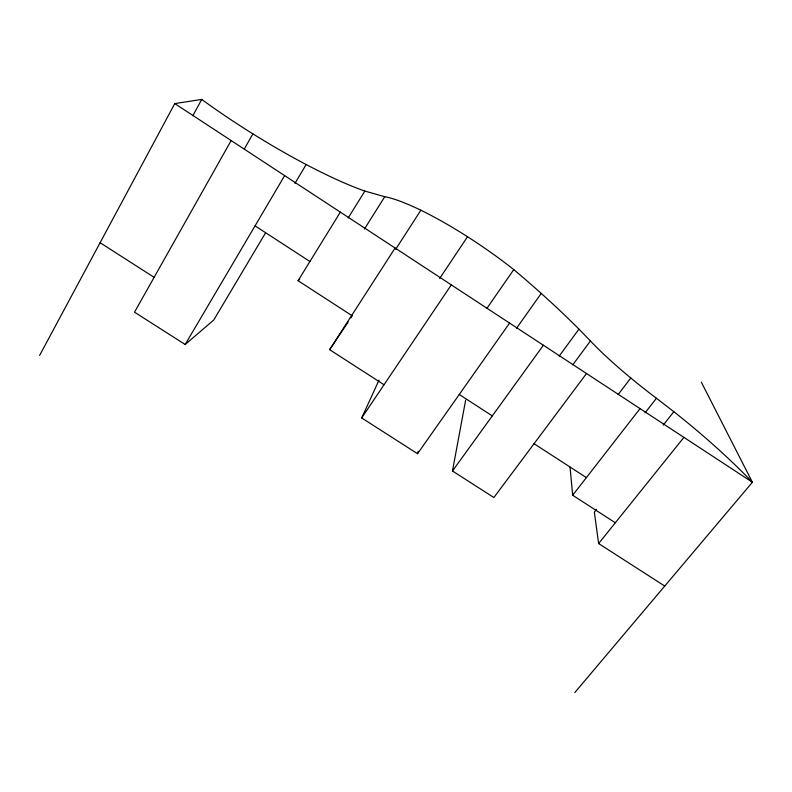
<?xml version="1.0" encoding="UTF-8"?>
<svg xmlns="http://www.w3.org/2000/svg" width="792" height="792" viewBox="0 0 792 792"><rect width="100%" height="100%" fill="white"/><g stroke="black" fill="none" stroke-linecap="round" stroke-linejoin="round"><path stroke-width="1.19" d="M586.516 373.507L493.871 497.524L452.47 470.983L465.656 400.089M379.022 380.12L361.687 417.938L417.532 453.717L418.196 451.351M39.6 355.45L174.775 103.594L201.732 99.416A156.044 26.809 31.8 0 0 364.865 191.08L384.773 196.693A115.612 22.532 34 0 1 513.761 269.597A471.497 117.226 31.5 0 1 578.942 329.135L590.426 340.966A133.709 22.879 36.3 0 0 656.449 398.257L673.834 411.692A225.235 52.856 36.9 0 1 752.4 482.259L574.784 692.584M192.852 115.711L201.732 99.416M231.155 140.56L134.501 312.177L185.18 344.5L213.751 320.037L265.518 232.917M244.362 148.886L252.905 133.868M185.18 344.5L284.645 175.616M294.961 183.358L306.167 164.508M351.688 315.454L298.079 280.705L340.342 212.137M348.173 217.978L364.865 191.08M364.429 229.056L384.773 196.693M384.041 384.744L329.64 349.678L395.109 248.035M395.634 249.351L420.879 210.197M329.64 349.678L348.153 321.978M350.896 317.879L352.262 315.82M439.639 278.507L467.537 236.719M361.687 417.938L451.301 284.873M487.011 308.217L513.761 269.597M417.532 453.717L509.583 323.077M516.552 328.244L541.233 293.416M452.47 470.983L543.391 345.243M559.221 356.073L578.942 329.135M572.794 364.805L590.426 340.966M618.176 394.505L630.788 378.012M615.325 522.769L572.675 495.248L640.055 408.603M645.074 412.84L656.449 398.257M596.564 509.306L594.337 512.127L598.633 543.55L664.745 586.05M663.181 425.146L673.834 411.692M598.633 543.55L683.922 437.362M298.079 280.705L299.802 278.982M100.109 242.708L154.113 277.349M459.261 394.485L492.307 415.889M534.065 443.718L586.397 477.606M255.064 225.849L309.91 261.508M174.775 103.594L752.4 482.259L701.336 382.16M570.042 467.042L572.675 495.248"/></g></svg>
